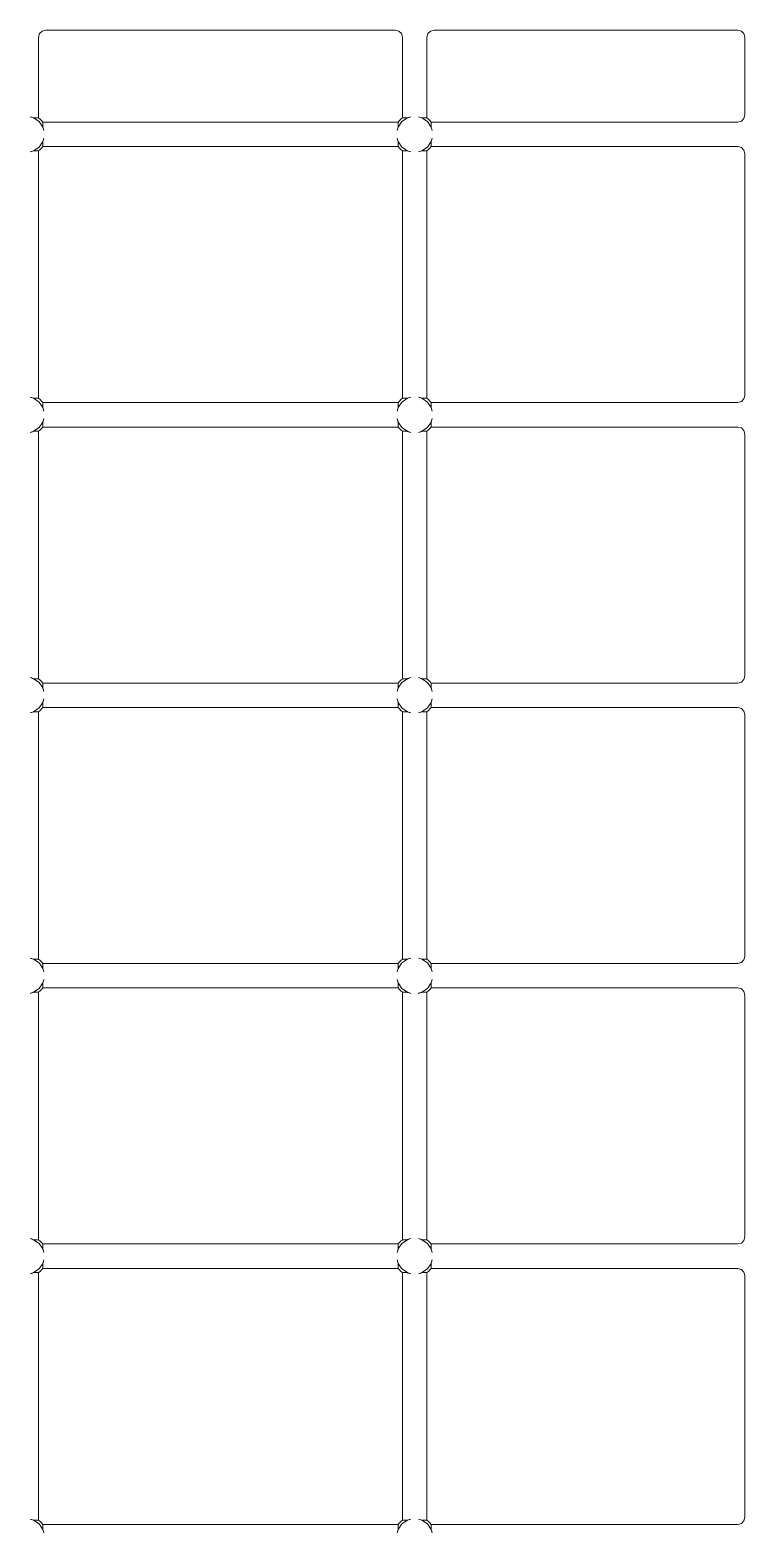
# Model space of a CAD drawing. Header units: millimetres. Extents: x 0 to 1729, y -270 to 583.
# Drawn here: x 788.3 to 887.7, y 175 to 384 of the extents above; entities that cross this region are included whole.
import ezdxf

# ---------------------------------------------------------------- set-up
doc = ezdxf.new("R2010")
doc.units = ezdxf.units.MM
doc.layers.add('OUTLINE', color=7, linetype='Continuous')

msp = doc.modelspace()

# ---------------------------------------------------------------- linework, layer by layer
at = {"layer": 'OUTLINE', "lineweight": 13}
for p, q in [((789.45, 383), (789.58, 383.5)), ((789.45, 371.79), (789.45, 383)), ((789.58, 383.5), (789.95, 383.86)), ((789.95, 383.86), (790.45, 384)), ((790.45, 384), (839.05, 384)), ((839.05, 384), (839.55, 383.86)), ((839.55, 383.86), (839.92, 383.5)), ((839.92, 383.5), (840.05, 383)), ((840.05, 371.79), (840.05, 383)), ((843.45, 383), (843.58, 383.5)), ((843.45, 371.79), (843.45, 383)), ((843.58, 383.5), (843.95, 383.86)), ((843.95, 383.86), (844.45, 384)), ((844.45, 384), (886.68, 384)), ((886.68, 384), (887.19, 383.86)), ((887.19, 383.86), (887.55, 383.5)), ((887.55, 383.5), (887.69, 383)), ((887.69, 372.19), (887.69, 383)), ((887.55, 371.7), (887.69, 372.19)), ((788.27, 371.95), (788.45, 371.9)), ((788.27, 371.95), (788.76, 371.79)), ((788.45, 371.9), (788.61, 371.85)), ((788.61, 371.85), (788.72, 371.81)), ((788.72, 371.81), (788.77, 371.79)), ((788.76, 371.79), (789.52, 371.27)), ((788.77, 371.79), (789.45, 371.79)), ((789.45, 371.79), (789.66, 371.61)), ((789.52, 371.27), (790.04, 370.51)), ((789.66, 371.61), (789.86, 371.41)), ((789.86, 371.41), (790.04, 371.2)), ((790.04, 371.2), (790.04, 370.52)), ((790.04, 371.2), (839.46, 371.2)), ((790.04, 370.52), (790.06, 370.47)), ((790.04, 370.51), (790.2, 370.02)), ((790.06, 370.47), (790.1, 370.36)), ((790.1, 370.36), (790.15, 370.2)), ((790.15, 370.2), (790.2, 370.02)), ((839.3, 370.02), (839.46, 370.51)), ((839.3, 370.02), (839.35, 370.2)), ((839.35, 370.2), (839.4, 370.36)), ((839.4, 370.36), (839.44, 370.47)), ((839.44, 370.47), (839.46, 370.52)), ((839.46, 371.2), (839.64, 371.41)), ((839.46, 370.51), (839.98, 371.27)), ((839.46, 370.52), (839.46, 371.2)), ((839.64, 371.41), (839.84, 371.61)), ((839.84, 371.61), (840.05, 371.79)), ((839.98, 371.27), (840.74, 371.79)), ((840.05, 371.79), (840.73, 371.79)), ((840.73, 371.79), (840.78, 371.81)), ((840.74, 371.79), (841.23, 371.95)), ((840.78, 371.81), (840.89, 371.85)), ((840.89, 371.85), (841.05, 371.9)), ((841.05, 371.9), (841.23, 371.95)), ((842.27, 371.95), (842.45, 371.9)), ((842.27, 371.95), (842.76, 371.79)), ((842.45, 371.9), (842.61, 371.85)), ((842.61, 371.85), (842.72, 371.81)), ((842.72, 371.81), (842.77, 371.79)), ((842.76, 371.79), (843.52, 371.27)), ((842.77, 371.79), (843.45, 371.79)), ((843.45, 371.79), (843.66, 371.61)), ((843.52, 371.27), (844.04, 370.51)), ((843.66, 371.61), (843.86, 371.41)), ((843.86, 371.41), (844.04, 371.2)), ((844.04, 371.2), (844.04, 370.52)), ((844.04, 371.2), (886.68, 371.2)), ((844.04, 370.52), (844.06, 370.47)), ((844.04, 370.51), (844.2, 370.02)), ((844.06, 370.47), (844.1, 370.36)), ((844.1, 370.36), (844.15, 370.2)), ((844.15, 370.2), (844.2, 370.02)), ((886.68, 371.2), (887.19, 371.33)), ((887.19, 371.33), (887.55, 371.7)), ((789.52, 367.73), (790.04, 368.49)), ((790.04, 368.49), (790.2, 368.98)), ((790.04, 368.48), (790.06, 368.53)), ((790.04, 367.8), (790.04, 368.48)), ((790.06, 368.53), (790.1, 368.64)), ((790.1, 368.64), (790.15, 368.8)), ((790.15, 368.8), (790.2, 368.98)), ((839.3, 368.98), (839.35, 368.8)), ((839.3, 368.98), (839.46, 368.49)), ((839.35, 368.8), (839.4, 368.64)), ((839.4, 368.64), (839.44, 368.53)), ((839.44, 368.53), (839.46, 368.48)), ((839.46, 368.49), (839.98, 367.73)), ((839.46, 368.48), (839.46, 367.8)), ((843.52, 367.73), (844.04, 368.49)), ((844.04, 368.49), (844.2, 368.98)), ((844.04, 368.48), (844.06, 368.53)), ((844.04, 367.8), (844.04, 368.48)), ((844.06, 368.53), (844.1, 368.64)), ((844.1, 368.64), (844.15, 368.8)), ((844.15, 368.8), (844.2, 368.98)), ((788.27, 367.05), (788.76, 367.21)), ((788.27, 367.05), (788.45, 367.1)), ((788.45, 367.1), (788.61, 367.15)), ((788.61, 367.15), (788.72, 367.19)), ((788.72, 367.19), (788.77, 367.21)), ((788.76, 367.21), (789.52, 367.73)), ((788.77, 367.21), (789.45, 367.21)), ((789.45, 367.21), (789.66, 367.39)), ((789.45, 332.79), (789.45, 367.21)), ((789.66, 367.39), (789.86, 367.59)), ((789.86, 367.59), (790.04, 367.8)), ((790.04, 367.8), (839.46, 367.8)), ((839.46, 367.8), (839.64, 367.59)), ((839.64, 367.59), (839.84, 367.39)), ((839.84, 367.39), (840.05, 367.21)), ((839.98, 367.73), (840.74, 367.21)), ((840.05, 332.79), (840.05, 367.21)), ((840.05, 367.21), (840.73, 367.21)), ((840.73, 367.21), (840.78, 367.19)), ((840.74, 367.21), (841.23, 367.05)), ((840.78, 367.19), (840.89, 367.15)), ((840.89, 367.15), (841.05, 367.1)), ((841.05, 367.1), (841.23, 367.05)), ((842.27, 367.05), (842.76, 367.21)), ((842.27, 367.05), (842.45, 367.1)), ((842.45, 367.1), (842.61, 367.15)), ((842.61, 367.15), (842.72, 367.19)), ((842.72, 367.19), (842.77, 367.21)), ((842.76, 367.21), (843.52, 367.73)), ((842.77, 367.21), (843.45, 367.21)), ((843.45, 367.21), (843.66, 367.39)), ((843.45, 332.79), (843.45, 367.21)), ((843.66, 367.39), (843.86, 367.59)), ((843.86, 367.59), (844.04, 367.8)), ((844.04, 367.8), (886.68, 367.8)), ((886.68, 367.8), (887.19, 367.67)), ((887.19, 367.67), (887.55, 367.3)), ((887.55, 367.3), (887.69, 366.81)), ((887.69, 333.19), (887.69, 366.81)), ((788.27, 332.95), (788.45, 332.9)), ((788.27, 332.95), (788.76, 332.79)), ((788.45, 332.9), (788.61, 332.85)), ((788.61, 332.85), (788.72, 332.81)), ((788.72, 332.81), (788.77, 332.79)), ((788.76, 332.79), (789.52, 332.27)), ((788.77, 332.79), (789.45, 332.79)), ((789.45, 332.79), (789.66, 332.61)), ((789.66, 332.61), (789.86, 332.41)), ((789.86, 332.41), (790.04, 332.2)), ((839.46, 332.2), (839.64, 332.41)), ((839.64, 332.41), (839.84, 332.61)), ((839.84, 332.61), (840.05, 332.79)), ((839.98, 332.27), (840.74, 332.79)), ((840.05, 332.79), (840.73, 332.79)), ((840.73, 332.79), (840.78, 332.81)), ((840.74, 332.79), (841.23, 332.95)), ((840.78, 332.81), (840.89, 332.85)), ((840.89, 332.85), (841.05, 332.9)), ((841.05, 332.9), (841.23, 332.95)), ((842.27, 332.95), (842.45, 332.9)), ((842.27, 332.95), (842.76, 332.79)), ((842.45, 332.9), (842.61, 332.85)), ((842.61, 332.85), (842.72, 332.81)), ((842.72, 332.81), (842.77, 332.79)), ((842.76, 332.79), (843.52, 332.27)), ((842.77, 332.79), (843.45, 332.79)), ((843.45, 332.79), (843.66, 332.61)), ((843.66, 332.61), (843.86, 332.41)), ((843.86, 332.41), (844.04, 332.2)), ((886.68, 332.2), (887.19, 332.33)), ((887.19, 332.33), (887.55, 332.7)), ((887.55, 332.7), (887.69, 333.19)), ((789.52, 332.27), (790.04, 331.51)), ((790.04, 332.2), (790.04, 331.52)), ((790.04, 332.2), (839.46, 332.2)), ((790.04, 331.52), (790.06, 331.47)), ((790.04, 331.51), (790.2, 331.02)), ((790.06, 331.47), (790.1, 331.36)), ((790.1, 331.36), (790.15, 331.2)), ((790.15, 331.2), (790.2, 331.02)), ((839.3, 331.02), (839.46, 331.51)), ((839.3, 331.02), (839.35, 331.2)), ((839.35, 331.2), (839.4, 331.36)), ((839.4, 331.36), (839.44, 331.47)), ((839.44, 331.47), (839.46, 331.52)), ((839.46, 331.51), (839.98, 332.27)), ((839.46, 331.52), (839.46, 332.2)), ((843.52, 332.27), (844.04, 331.51)), ((844.04, 332.2), (844.04, 331.52)), ((844.04, 332.2), (886.68, 332.2)), ((844.04, 331.52), (844.06, 331.47)), ((844.04, 331.51), (844.2, 331.02)), ((844.06, 331.47), (844.1, 331.36)), ((844.1, 331.36), (844.15, 331.2)), ((844.15, 331.2), (844.2, 331.02)), ((788.27, 328.05), (788.76, 328.21)), ((788.27, 328.05), (788.45, 328.1)), ((788.45, 328.1), (788.61, 328.15)), ((788.61, 328.15), (788.72, 328.19)), ((788.72, 328.19), (788.77, 328.21)), ((788.76, 328.21), (789.52, 328.73)), ((788.77, 328.21), (789.45, 328.21)), ((789.45, 328.21), (789.66, 328.39)), ((789.45, 293.79), (789.45, 328.21)), ((789.52, 328.73), (790.04, 329.49)), ((789.66, 328.39), (789.86, 328.59)), ((789.86, 328.59), (790.04, 328.8)), ((790.04, 329.49), (790.2, 329.98)), ((790.04, 329.48), (790.06, 329.53)), ((790.04, 328.8), (790.04, 329.48)), ((790.04, 328.8), (839.46, 328.8)), ((790.06, 329.53), (790.1, 329.64)), ((790.1, 329.64), (790.15, 329.8)), ((790.15, 329.8), (790.2, 329.98)), ((839.3, 329.98), (839.35, 329.8)), ((839.3, 329.98), (839.46, 329.49)), ((839.35, 329.8), (839.4, 329.64)), ((839.4, 329.64), (839.44, 329.53)), ((839.44, 329.53), (839.46, 329.48)), ((839.46, 329.49), (839.98, 328.73)), ((839.46, 329.48), (839.46, 328.8)), ((839.46, 328.8), (839.64, 328.59)), ((839.64, 328.59), (839.84, 328.39)), ((839.84, 328.39), (840.05, 328.21)), ((839.98, 328.73), (840.74, 328.21)), ((840.05, 293.79), (840.05, 328.21)), ((840.05, 328.21), (840.73, 328.21)), ((840.73, 328.21), (840.78, 328.19)), ((840.74, 328.21), (841.23, 328.05)), ((840.78, 328.19), (840.89, 328.15)), ((840.89, 328.15), (841.05, 328.1)), ((841.05, 328.1), (841.23, 328.05)), ((842.27, 328.05), (842.76, 328.21)), ((842.27, 328.05), (842.45, 328.1)), ((842.45, 328.1), (842.61, 328.15)), ((842.61, 328.15), (842.72, 328.19)), ((842.72, 328.19), (842.77, 328.21)), ((842.76, 328.21), (843.52, 328.73)), ((842.77, 328.21), (843.45, 328.21)), ((843.45, 328.21), (843.66, 328.39)), ((843.45, 293.79), (843.45, 328.21)), ((843.52, 328.73), (844.04, 329.49)), ((843.66, 328.39), (843.86, 328.59)), ((843.86, 328.59), (844.04, 328.8)), ((844.04, 329.49), (844.2, 329.98)), ((844.04, 329.48), (844.06, 329.53)), ((844.04, 328.8), (844.04, 329.48)), ((844.04, 328.8), (886.68, 328.8)), ((844.06, 329.53), (844.1, 329.64)), ((844.1, 329.64), (844.15, 329.8)), ((844.15, 329.8), (844.2, 329.98)), ((886.68, 328.8), (887.19, 328.67)), ((887.19, 328.67), (887.55, 328.3)), ((887.55, 328.3), (887.69, 327.81)), ((887.69, 294.19), (887.69, 327.81)), ((788.27, 293.95), (788.45, 293.9)), ((788.27, 293.95), (788.76, 293.79)), ((788.45, 293.9), (788.61, 293.85)), ((788.61, 293.85), (788.72, 293.81)), ((788.72, 293.81), (788.77, 293.79)), ((788.76, 293.79), (789.52, 293.27)), ((788.77, 293.79), (789.45, 293.79)), ((789.45, 293.79), (789.66, 293.61)), ((789.52, 293.27), (790.04, 292.51)), ((789.66, 293.61), (789.86, 293.41)), ((789.86, 293.41), (790.04, 293.2)), ((790.04, 293.2), (790.04, 292.52)), ((790.04, 293.2), (839.46, 293.2)), ((839.46, 293.2), (839.64, 293.41)), ((839.46, 292.51), (839.98, 293.27)), ((839.46, 292.52), (839.46, 293.2)), ((839.64, 293.41), (839.84, 293.61)), ((839.84, 293.61), (840.05, 293.79)), ((839.98, 293.27), (840.74, 293.79)), ((840.05, 293.79), (840.73, 293.79)), ((840.73, 293.79), (840.78, 293.81)), ((840.74, 293.79), (841.23, 293.95)), ((840.78, 293.81), (840.89, 293.85)), ((840.89, 293.85), (841.05, 293.9)), ((841.05, 293.9), (841.23, 293.95)), ((842.27, 293.95), (842.45, 293.9)), ((842.27, 293.95), (842.76, 293.79)), ((842.45, 293.9), (842.61, 293.85)), ((842.61, 293.85), (842.72, 293.81)), ((842.72, 293.81), (842.77, 293.79)), ((842.76, 293.79), (843.52, 293.27)), ((842.77, 293.79), (843.45, 293.79)), ((843.45, 293.79), (843.66, 293.61)), ((843.52, 293.27), (844.04, 292.51)), ((843.66, 293.61), (843.86, 293.41)), ((843.86, 293.41), (844.04, 293.2)), ((844.04, 293.2), (844.04, 292.52)), ((844.04, 293.2), (886.68, 293.2)), ((886.68, 293.2), (887.19, 293.33)), ((887.19, 293.33), (887.55, 293.7)), ((887.55, 293.7), (887.69, 294.19)), ((789.52, 289.73), (790.04, 290.49)), ((790.04, 292.52), (790.06, 292.47)), ((790.04, 292.51), (790.2, 292.02)), ((790.04, 290.49), (790.2, 290.98)), ((790.04, 290.48), (790.06, 290.53)), ((790.04, 289.8), (790.04, 290.48)), ((790.06, 292.47), (790.1, 292.36)), ((790.06, 290.53), (790.1, 290.64)), ((790.1, 292.36), (790.15, 292.2)), ((790.1, 290.64), (790.15, 290.8)), ((790.15, 292.2), (790.2, 292.02)), ((790.15, 290.8), (790.2, 290.98)), ((839.3, 292.02), (839.46, 292.51)), ((839.3, 292.02), (839.35, 292.2)), ((839.3, 290.98), (839.35, 290.8)), ((839.3, 290.98), (839.46, 290.49)), ((839.35, 292.2), (839.4, 292.36)), ((839.35, 290.8), (839.4, 290.64)), ((839.4, 292.36), (839.44, 292.47)), ((839.4, 290.64), (839.44, 290.53)), ((839.44, 292.47), (839.46, 292.52)), ((839.44, 290.53), (839.46, 290.48)), ((839.46, 290.49), (839.98, 289.73)), ((839.46, 290.48), (839.46, 289.8)), ((843.52, 289.73), (844.04, 290.49)), ((844.04, 292.52), (844.06, 292.47)), ((844.04, 292.51), (844.2, 292.02)), ((844.04, 290.49), (844.2, 290.98)), ((844.04, 290.48), (844.06, 290.53)), ((844.04, 289.8), (844.04, 290.48)), ((844.06, 292.47), (844.1, 292.36)), ((844.06, 290.53), (844.1, 290.64)), ((844.1, 292.36), (844.15, 292.2)), ((844.1, 290.64), (844.15, 290.8)), ((844.15, 292.2), (844.2, 292.02)), ((844.15, 290.8), (844.2, 290.98)), ((788.27, 289.05), (788.76, 289.21)), ((788.27, 289.05), (788.45, 289.1)), ((788.45, 289.1), (788.61, 289.15)), ((788.61, 289.15), (788.72, 289.19)), ((788.72, 289.19), (788.77, 289.21)), ((788.76, 289.21), (789.52, 289.73)), ((788.77, 289.21), (789.45, 289.21)), ((789.45, 289.21), (789.66, 289.39)), ((789.45, 254.79), (789.45, 289.21)), ((789.66, 289.39), (789.86, 289.59)), ((789.86, 289.59), (790.04, 289.8)), ((790.04, 289.8), (839.46, 289.8)), ((839.46, 289.8), (839.64, 289.59)), ((839.64, 289.59), (839.84, 289.39)), ((839.84, 289.39), (840.05, 289.21)), ((839.98, 289.73), (840.74, 289.21)), ((840.05, 254.79), (840.05, 289.21)), ((840.05, 289.21), (840.73, 289.21)), ((840.73, 289.21), (840.78, 289.19)), ((840.74, 289.21), (841.23, 289.05)), ((840.78, 289.19), (840.89, 289.15)), ((840.89, 289.15), (841.05, 289.1)), ((841.05, 289.1), (841.23, 289.05)), ((842.27, 289.05), (842.76, 289.21)), ((842.27, 289.05), (842.45, 289.1)), ((842.45, 289.1), (842.61, 289.15)), ((842.61, 289.15), (842.72, 289.19)), ((842.72, 289.19), (842.77, 289.21)), ((842.76, 289.21), (843.52, 289.73)), ((842.77, 289.21), (843.45, 289.21)), ((843.45, 289.21), (843.66, 289.39)), ((843.45, 254.79), (843.45, 289.21)), ((843.66, 289.39), (843.86, 289.59)), ((843.86, 289.59), (844.04, 289.8)), ((844.04, 289.8), (886.68, 289.8)), ((886.68, 289.8), (887.19, 289.67)), ((887.19, 289.67), (887.55, 289.3)), ((887.55, 289.3), (887.69, 288.81)), ((887.69, 255.19), (887.69, 288.81)), ((887.55, 254.7), (887.69, 255.19)), ((788.27, 254.95), (788.45, 254.9)), ((788.27, 254.95), (788.76, 254.79)), ((788.45, 254.9), (788.61, 254.85)), ((788.61, 254.85), (788.72, 254.81)), ((788.72, 254.81), (788.77, 254.79)), ((788.76, 254.79), (789.52, 254.27)), ((788.77, 254.79), (789.45, 254.79)), ((789.45, 254.79), (789.66, 254.61)), ((789.52, 254.27), (790.04, 253.51)), ((789.66, 254.61), (789.86, 254.41)), ((789.86, 254.41), (790.04, 254.2)), ((790.04, 254.2), (790.04, 253.52)), ((790.04, 254.2), (839.46, 254.2)), ((790.04, 253.52), (790.06, 253.47)), ((790.04, 253.51), (790.2, 253.02)), ((790.06, 253.47), (790.1, 253.36)), ((790.1, 253.36), (790.15, 253.2)), ((790.15, 253.2), (790.2, 253.02)), ((839.3, 253.02), (839.46, 253.51)), ((839.3, 253.02), (839.35, 253.2)), ((839.35, 253.2), (839.4, 253.36)), ((839.4, 253.36), (839.44, 253.47)), ((839.44, 253.47), (839.46, 253.52)), ((839.46, 254.2), (839.64, 254.41)), ((839.46, 253.51), (839.98, 254.27)), ((839.46, 253.52), (839.46, 254.2)), ((839.64, 254.41), (839.84, 254.61)), ((839.84, 254.61), (840.05, 254.79)), ((839.98, 254.27), (840.74, 254.79)), ((840.05, 254.79), (840.73, 254.79)), ((840.73, 254.79), (840.78, 254.81)), ((840.74, 254.79), (841.23, 254.95)), ((840.78, 254.81), (840.89, 254.85)), ((840.89, 254.85), (841.05, 254.9)), ((841.05, 254.9), (841.23, 254.95)), ((842.27, 254.95), (842.45, 254.9)), ((842.27, 254.95), (842.76, 254.79)), ((842.45, 254.9), (842.61, 254.85)), ((842.61, 254.85), (842.72, 254.81)), ((842.72, 254.81), (842.77, 254.79)), ((842.76, 254.79), (843.52, 254.27)), ((842.77, 254.79), (843.45, 254.79)), ((843.45, 254.79), (843.66, 254.61)), ((843.52, 254.27), (844.04, 253.51)), ((843.66, 254.61), (843.86, 254.41)), ((843.86, 254.41), (844.04, 254.2)), ((844.04, 254.2), (844.04, 253.52)), ((844.04, 254.2), (886.68, 254.2)), ((844.04, 253.52), (844.06, 253.47)), ((844.04, 253.51), (844.2, 253.02)), ((844.06, 253.47), (844.1, 253.36)), ((844.1, 253.36), (844.15, 253.2)), ((844.15, 253.2), (844.2, 253.02)), ((886.68, 254.2), (887.19, 254.33)), ((887.19, 254.33), (887.55, 254.7)), ((789.52, 250.73), (790.04, 251.49)), ((789.86, 250.59), (790.04, 250.8)), ((790.04, 251.49), (790.2, 251.98)), ((790.04, 251.48), (790.06, 251.53)), ((790.04, 250.8), (790.04, 251.48)), ((790.04, 250.8), (839.46, 250.8)), ((790.06, 251.53), (790.1, 251.64)), ((790.1, 251.64), (790.15, 251.8)), ((790.15, 251.8), (790.2, 251.98)), ((839.3, 251.98), (839.35, 251.8)), ((839.3, 251.98), (839.46, 251.49)), ((839.35, 251.8), (839.4, 251.64)), ((839.4, 251.64), (839.44, 251.53)), ((839.44, 251.53), (839.46, 251.48)), ((839.46, 251.49), (839.98, 250.73)), ((839.46, 251.48), (839.46, 250.8)), ((839.46, 250.8), (839.64, 250.59)), ((843.52, 250.73), (844.04, 251.49)), ((843.86, 250.59), (844.04, 250.8)), ((844.04, 251.49), (844.2, 251.98)), ((844.04, 251.48), (844.06, 251.53)), ((844.04, 250.8), (844.04, 251.48)), ((844.04, 250.8), (886.68, 250.8)), ((844.06, 251.53), (844.1, 251.64)), ((844.1, 251.64), (844.15, 251.8)), ((844.15, 251.8), (844.2, 251.98)), ((886.68, 250.8), (887.19, 250.67)), ((788.27, 250.05), (788.76, 250.21)), ((788.27, 250.05), (788.45, 250.1)), ((788.45, 250.1), (788.61, 250.15)), ((788.61, 250.15), (788.72, 250.19)), ((788.72, 250.19), (788.77, 250.21)), ((788.76, 250.21), (789.52, 250.73)), ((788.77, 250.21), (789.45, 250.21)), ((789.45, 250.21), (789.66, 250.39)), ((789.45, 215.79), (789.45, 250.21)), ((789.66, 250.39), (789.86, 250.59)), ((839.64, 250.59), (839.84, 250.39)), ((839.84, 250.39), (840.05, 250.21)), ((839.98, 250.73), (840.74, 250.21)), ((840.05, 215.79), (840.05, 250.21)), ((840.05, 250.21), (840.73, 250.21)), ((840.73, 250.21), (840.78, 250.19)), ((840.74, 250.21), (841.23, 250.05)), ((840.78, 250.19), (840.89, 250.15)), ((840.89, 250.15), (841.05, 250.1)), ((841.05, 250.1), (841.23, 250.05)), ((842.27, 250.05), (842.76, 250.21)), ((842.27, 250.05), (842.45, 250.1)), ((842.45, 250.1), (842.61, 250.15)), ((842.61, 250.15), (842.72, 250.19)), ((842.72, 250.19), (842.77, 250.21)), ((842.76, 250.21), (843.52, 250.73)), ((842.77, 250.21), (843.45, 250.21)), ((843.45, 250.21), (843.66, 250.39)), ((843.45, 215.79), (843.45, 250.21)), ((843.66, 250.39), (843.86, 250.59)), ((887.19, 250.67), (887.55, 250.3)), ((887.55, 250.3), (887.69, 249.81)), ((887.69, 216.19), (887.69, 249.81)), ((788.27, 215.95), (788.45, 215.9)), ((788.27, 215.95), (788.76, 215.79)), ((788.45, 215.9), (788.61, 215.85)), ((788.61, 215.85), (788.72, 215.81)), ((788.72, 215.81), (788.77, 215.79)), ((788.76, 215.79), (789.52, 215.27)), ((788.77, 215.79), (789.45, 215.79)), ((789.45, 215.79), (789.66, 215.61)), ((789.52, 215.27), (790.04, 214.51)), ((789.66, 215.61), (789.86, 215.41)), ((789.86, 215.41), (790.04, 215.2)), ((839.46, 215.2), (839.64, 215.41)), ((839.46, 214.51), (839.98, 215.27)), ((839.64, 215.41), (839.84, 215.61)), ((839.84, 215.61), (840.05, 215.79)), ((839.98, 215.27), (840.74, 215.79)), ((840.05, 215.79), (840.73, 215.79)), ((840.73, 215.79), (840.78, 215.81)), ((840.74, 215.79), (841.23, 215.95)), ((840.78, 215.81), (840.89, 215.85)), ((840.89, 215.85), (841.05, 215.9)), ((841.05, 215.9), (841.23, 215.95)), ((842.27, 215.95), (842.45, 215.9)), ((842.27, 215.95), (842.76, 215.79)), ((842.45, 215.9), (842.61, 215.85)), ((842.61, 215.85), (842.72, 215.81)), ((842.72, 215.81), (842.77, 215.79)), ((842.76, 215.79), (843.52, 215.27)), ((842.77, 215.79), (843.45, 215.79)), ((843.45, 215.79), (843.66, 215.61)), ((843.52, 215.27), (844.04, 214.51)), ((843.66, 215.61), (843.86, 215.41)), ((843.86, 215.41), (844.04, 215.2)), ((886.68, 215.2), (887.19, 215.33)), ((887.19, 215.33), (887.55, 215.7)), ((887.55, 215.7), (887.69, 216.19)), ((790.04, 215.2), (790.04, 214.52)), ((790.04, 215.2), (839.46, 215.2)), ((790.04, 214.52), (790.06, 214.47)), ((790.04, 214.51), (790.2, 214.02)), ((790.06, 214.47), (790.1, 214.36)), ((790.1, 214.36), (790.15, 214.2)), ((790.15, 214.2), (790.2, 214.02)), ((839.3, 214.02), (839.46, 214.51)), ((839.3, 214.02), (839.35, 214.2)), ((839.35, 214.2), (839.4, 214.36)), ((839.4, 214.36), (839.44, 214.47)), ((839.44, 214.47), (839.46, 214.52)), ((839.46, 214.52), (839.46, 215.2)), ((844.04, 215.2), (844.04, 214.52)), ((844.04, 215.2), (886.68, 215.2)), ((844.04, 214.52), (844.06, 214.47)), ((844.04, 214.51), (844.2, 214.02)), ((844.06, 214.47), (844.1, 214.36)), ((844.1, 214.36), (844.15, 214.2)), ((844.15, 214.2), (844.2, 214.02)), ((788.27, 211.05), (788.76, 211.21)), ((788.27, 211.05), (788.45, 211.1)), ((788.45, 211.1), (788.61, 211.15)), ((788.61, 211.15), (788.72, 211.19)), ((788.72, 211.19), (788.77, 211.21)), ((788.76, 211.21), (789.52, 211.73)), ((788.77, 211.21), (789.45, 211.21)), ((789.45, 211.21), (789.66, 211.39)), ((789.45, 176.79), (789.45, 211.21)), ((789.52, 211.73), (790.04, 212.49)), ((789.66, 211.39), (789.86, 211.59)), ((789.86, 211.59), (790.04, 211.8)), ((790.04, 212.49), (790.2, 212.98)), ((790.04, 212.48), (790.06, 212.53)), ((790.04, 211.8), (790.04, 212.48)), ((790.04, 211.8), (839.46, 211.8)), ((790.06, 212.53), (790.1, 212.64)), ((790.1, 212.64), (790.15, 212.8)), ((790.15, 212.8), (790.2, 212.98)), ((839.3, 212.98), (839.35, 212.8)), ((839.3, 212.98), (839.46, 212.49)), ((839.35, 212.8), (839.4, 212.64)), ((839.4, 212.64), (839.44, 212.53)), ((839.44, 212.53), (839.46, 212.48)), ((839.46, 212.49), (839.98, 211.73)), ((839.46, 212.48), (839.46, 211.8)), ((839.46, 211.8), (839.64, 211.59)), ((839.64, 211.59), (839.84, 211.39)), ((839.84, 211.39), (840.05, 211.21)), ((839.98, 211.73), (840.74, 211.21)), ((840.05, 176.79), (840.05, 211.21)), ((840.05, 211.21), (840.73, 211.21)), ((840.73, 211.21), (840.78, 211.19)), ((840.74, 211.21), (841.23, 211.05)), ((840.78, 211.19), (840.89, 211.15)), ((840.89, 211.15), (841.05, 211.1)), ((841.05, 211.1), (841.23, 211.05)), ((842.27, 211.05), (842.76, 211.21)), ((842.27, 211.05), (842.45, 211.1)), ((842.45, 211.1), (842.61, 211.15)), ((842.61, 211.15), (842.72, 211.19)), ((842.72, 211.19), (842.77, 211.21)), ((842.76, 211.21), (843.52, 211.73)), ((842.77, 211.21), (843.45, 211.21)), ((843.45, 211.21), (843.66, 211.39)), ((843.45, 176.79), (843.45, 211.21)), ((843.52, 211.73), (844.04, 212.49)), ((843.66, 211.39), (843.86, 211.59)), ((843.86, 211.59), (844.04, 211.8)), ((844.04, 212.49), (844.2, 212.98)), ((844.04, 212.48), (844.06, 212.53)), ((844.04, 211.8), (844.04, 212.48)), ((844.04, 211.8), (886.68, 211.8)), ((844.06, 212.53), (844.1, 212.64)), ((844.1, 212.64), (844.15, 212.8)), ((844.15, 212.8), (844.2, 212.98)), ((886.68, 211.8), (887.19, 211.67)), ((887.19, 211.67), (887.55, 211.3)), ((887.55, 211.3), (887.69, 210.81)), ((887.69, 177.19), (887.69, 210.81)), ((788.27, 176.95), (788.45, 176.9)), ((788.27, 176.95), (788.76, 176.79)), ((788.45, 176.9), (788.61, 176.85)), ((788.61, 176.85), (788.72, 176.81)), ((788.72, 176.81), (788.77, 176.79)), ((788.76, 176.79), (789.52, 176.27)), ((788.77, 176.79), (789.45, 176.79)), ((789.45, 176.79), (789.66, 176.61)), ((789.52, 176.27), (790.04, 175.51)), ((789.66, 176.61), (789.86, 176.41)), ((789.86, 176.41), (790.04, 176.2)), ((790.04, 176.2), (790.04, 175.52)), ((790.04, 176.2), (839.46, 176.2)), ((839.46, 176.2), (839.64, 176.41)), ((839.46, 175.51), (839.98, 176.27)), ((839.46, 175.52), (839.46, 176.2)), ((839.64, 176.41), (839.84, 176.61)), ((839.84, 176.61), (840.05, 176.79)), ((839.98, 176.27), (840.74, 176.79)), ((840.05, 176.79), (840.73, 176.79)), ((840.73, 176.79), (840.78, 176.81)), ((840.74, 176.79), (841.23, 176.95)), ((840.78, 176.81), (840.89, 176.85)), ((840.89, 176.85), (841.05, 176.9)), ((841.05, 176.9), (841.23, 176.95)), ((842.27, 176.95), (842.45, 176.9)), ((842.27, 176.95), (842.76, 176.79)), ((842.45, 176.9), (842.61, 176.85)), ((842.61, 176.85), (842.72, 176.81)), ((842.72, 176.81), (842.77, 176.79)), ((842.76, 176.79), (843.52, 176.27)), ((842.77, 176.79), (843.45, 176.79)), ((843.45, 176.79), (843.66, 176.61)), ((843.52, 176.27), (844.04, 175.51)), ((843.66, 176.61), (843.86, 176.41)), ((843.86, 176.41), (844.04, 176.2)), ((844.04, 176.2), (844.04, 175.52)), ((844.04, 176.2), (886.68, 176.2)), ((886.68, 176.2), (887.19, 176.33)), ((887.19, 176.33), (887.55, 176.7)), ((887.55, 176.7), (887.69, 177.19)), ((790.04, 175.52), (790.06, 175.47)), ((790.04, 175.51), (790.2, 175.02)), ((790.06, 175.47), (790.1, 175.36)), ((790.1, 175.36), (790.15, 175.2)), ((790.15, 175.2), (790.2, 175.02)), ((839.3, 175.02), (839.46, 175.51)), ((839.3, 175.02), (839.35, 175.2)), ((839.35, 175.2), (839.4, 175.36)), ((839.4, 175.36), (839.44, 175.47)), ((839.44, 175.47), (839.46, 175.52)), ((844.04, 175.52), (844.06, 175.47)), ((844.04, 175.51), (844.2, 175.02)), ((844.06, 175.47), (844.1, 175.36)), ((844.1, 175.36), (844.15, 175.2)), ((844.15, 175.2), (844.2, 175.02))]:
    msp.add_line(p, q, dxfattribs=at)

doc.saveas('drawing.dxf')
